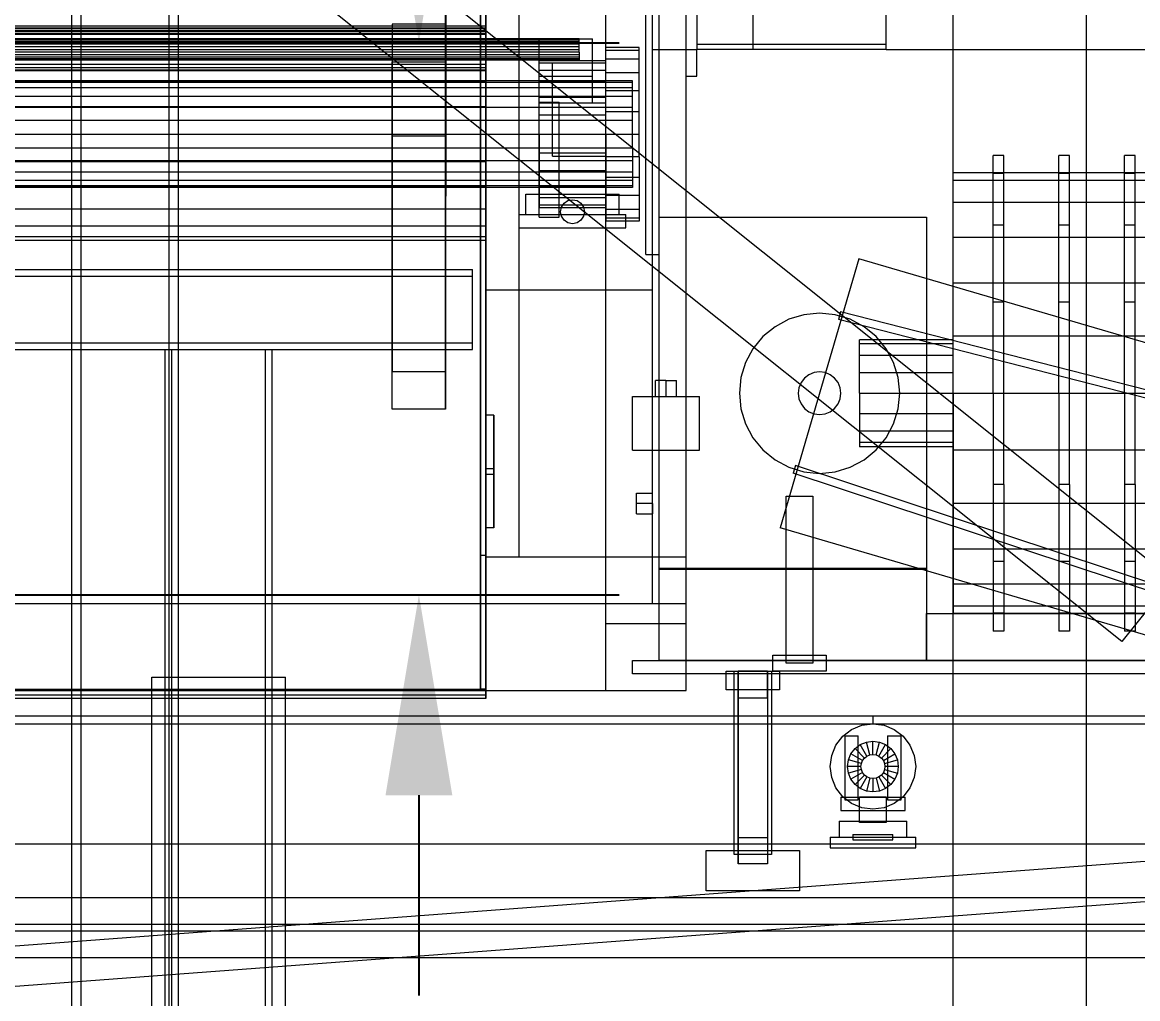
# Model space of a CAD drawing. Header units: millimetres. Extents: x -191664 to 191490, y -197311 to 10263.
# Drawn here: x 903 to 1738, y -31631 to -30900 of the extents above; entities that cross this region are included whole.
import ezdxf

# ---------------------------------------------------------------- set-up
doc = ezdxf.new("R2010")
doc.units = ezdxf.units.MM
for name, color, linetype, lineweight in [('COTAS_USUARIO', 1, 'Continuous', 0), ('frontal_C01', 7, 'Continuous', 0), ('frontal_C04', 7, 'Continuous', 0), ('frontal_secador', 7, 'Continuous', 0), ('frontal_tolva', 7, 'Continuous', 0)]:
    doc.layers.add(name, color=color, linetype=linetype, lineweight=lineweight)
doc.dimstyles.new('PLANTA_100', dxfattribs={"dimtxt": 250, "dimasz": 150, "dimexe": 150, "dimexo": 80, "dimgap": 100, "dimtad": 1, "dimtih": 1, "dimtoh": 1, "dimdec": 1, "dimdsep": 46, "dimcen": 0.09, "dimclrd": 1, "dimclre": 1, "dimclrt": 1, "dimadec": 0, "dimazin": 0, "dimtfac": 1, "dimtdec": 4, "dimtofl": 0, "dimtmove": 0, "dimatfit": 3, "dimfxl": 1, "dimtolj": 1, "dimtzin": 0, "dimarcsym": 0})

# ---------------------------------------------------------------- blocks, each defined once
blk = doc.blocks.new('*D104')
at = {"layer": 'COTAS_USUARIO', "color": 1, "lineweight": -2, "transparency": 16777216}
for p, q in [((1220, -30125), (1220, -29975)), ((100, -30275), (1370, -30275)), ((100, -30730), (1370, -30730)), ((1220, -30880), (1220, -31030))]:
    blk.add_line(p, q, dxfattribs=at)
at = {"layer": 'COTAS_USUARIO', "color": 1, "transparency": 16777216}
for points in [[(1195, -30125), (1245, -30125), (1220, -30275)], [(1195, -30880), (1245, -30880), (1220, -30730)]]:
    blk.add_solid(points, dxfattribs=at)
at = {"layer": 'Defpoints', "color": 0, "transparency": 16777216}
for p in [(20, -30275), (20, -30730), (1220, -30730)]:
    blk.add_point(p, dxfattribs=at)
blk = doc.blocks.new('*D105')
at = {"layer": 'COTAS_USUARIO', "color": 1, "lineweight": -2, "transparency": 16777216}
for p, q in [((1220, -30535), (1220, -30385)), ((100, -30685), (1370, -30685)), ((100, -30730), (1370, -30730)), ((1220, -30880), (1220, -31030))]:
    blk.add_line(p, q, dxfattribs=at)
at = {"layer": 'COTAS_USUARIO', "color": 1, "transparency": 16777216}
for points in [[(1195, -30535), (1245, -30535), (1220, -30685)], [(1195, -30880), (1245, -30880), (1220, -30730)]]:
    blk.add_solid(points, dxfattribs=at)
at = {"layer": 'Defpoints', "color": 0, "transparency": 16777216}
for p in [(20, -30685), (20, -30730), (1220, -30730)]:
    blk.add_point(p, dxfattribs=at)
blk = doc.blocks.new('*D112')
at = {"layer": 'COTAS_USUARIO', "color": 1, "lineweight": -2, "transparency": 16777216}
for p, q in [((1220, -30517.25), (1220, -30367.25)), ((100, -30667.25), (1370, -30667.25)), ((100, -30730), (1370, -30730)), ((1220, -30880), (1220, -31030))]:
    blk.add_line(p, q, dxfattribs=at)
at = {"layer": 'COTAS_USUARIO', "color": 1, "transparency": 16777216}
for points in [[(1195, -30517.25), (1245, -30517.25), (1220, -30667.25)], [(1195, -30880), (1245, -30880), (1220, -30730)]]:
    blk.add_solid(points, dxfattribs=at)
at = {"layer": 'Defpoints', "color": 0, "transparency": 16777216}
for p in [(20, -30667.25), (20, -30730), (1220, -30730)]:
    blk.add_point(p, dxfattribs=at)
blk = doc.blocks.new('*D113')
at = {"layer": 'COTAS_USUARIO', "color": 1, "lineweight": -2, "transparency": 16777216}
for p, q in [((1220, -30517.25), (1220, -30367.25)), ((100, -30667.25), (1370, -30667.25)), ((100, -30730), (1370, -30730)), ((1220, -30880), (1220, -31030))]:
    blk.add_line(p, q, dxfattribs=at)
at = {"layer": 'COTAS_USUARIO', "color": 1, "transparency": 16777216}
for points in [[(1195, -30517.25), (1245, -30517.25), (1220, -30667.25)], [(1195, -30880), (1245, -30880), (1220, -30730)]]:
    blk.add_solid(points, dxfattribs=at)
at = {"layer": 'Defpoints', "color": 0, "transparency": 16777216}
for p in [(20, -30667.25), (20, -30730), (1220, -30730)]:
    blk.add_point(p, dxfattribs=at)
blk = doc.blocks.new('*D114')
at = {"layer": 'COTAS_USUARIO', "color": 1, "lineweight": -2, "transparency": 16777216}
for p, q in [((1200, -30765), (1200, -30615)), ((80, -30915), (1350, -30915)), ((80, -31328.5), (1350, -31328.5)), ((1200, -31478.5), (1200, -31628.5))]:
    blk.add_line(p, q, dxfattribs=at)
at = {"layer": 'COTAS_USUARIO', "color": 1, "transparency": 16777216}
for points in [[(1175, -30765), (1225, -30765), (1200, -30915)], [(1175, -31478.5), (1225, -31478.5), (1200, -31328.5)]]:
    blk.add_solid(points, dxfattribs=at)
at = {"layer": 'Defpoints', "color": 0, "transparency": 16777216}
for p in [(0, -30915), (0, -31328.5), (1200, -31328.5)]:
    blk.add_point(p, dxfattribs=at)

msp = doc.modelspace()

# ---------------------------------------------------------------- linework, layer by layer
at = {"layer": 'frontal_C01', "color": 139, "true_color": 0x354b57}
for p, q in [((940, -31975), (940, -29288.06)), ((947, -31975), (947, -29288.06)), ((1013, -31975), (1013, -29288.06)), ((1020, -31975), (1020, -29288.06))]:
    msp.add_line(p, q, dxfattribs=at)
at = {"layer": 'frontal_C04', "color": 147, "true_color": 0x1f7180}
for p, q in [((1630, -31012.86), (1630, -30999.3)), ((1638, -30999.3), (1630, -30999.3)), ((1638, -31012.86), (1638, -30999.3)), ((1679.17, -31012.86), (1679.17, -30999.3)), ((1687.17, -30999.3), (1679.17, -30999.3)), ((1687.17, -31012.86), (1687.17, -30999.3)), ((1728.33, -31012.86), (1728.33, -30999.3)), ((1736.33, -30999.3), (1728.33, -30999.3)), ((1736.33, -31012.86), (1736.33, -30999.3)), ((1600, -31018.12), (1600, -31012.5)), ((2250, -31012.5), (1600, -31012.5)), ((1600, -31034.61), (1600, -31018.12)), ((2250, -31018.12), (1600, -31018.12)), ((1630, -31051.49), (1630, -31012.86)), ((1638, -31012.86), (1630, -31012.86)), ((1638, -31051.49), (1638, -31012.86)), ((1679.17, -31051.49), (1679.17, -31012.86)), ((1687.17, -31012.86), (1679.17, -31012.86)), ((1687.17, -31051.49), (1687.17, -31012.86)), ((1728.33, -31051.49), (1728.33, -31012.86)), ((1736.33, -31012.86), (1728.33, -31012.86)), ((1736.33, -31051.49), (1736.33, -31012.86)), ((1600, -31060.83), (1600, -31034.61)), ((2250, -31034.61), (1600, -31034.61)), ((1380, -31045.5), (1580, -31045.5)), ((1380, -31309.5), (1380, -31045.5)), ((1580, -31045.5), (1580, -31309.5)), ((1630, -31109.31), (1630, -31051.49)), ((1638, -31051.49), (1630, -31051.49)), ((1638, -31109.31), (1638, -31051.49)), ((1679.17, -31109.31), (1679.17, -31051.49)), ((1687.17, -31051.49), (1679.17, -31051.49)), ((1687.17, -31109.31), (1687.17, -31051.49)), ((1728.33, -31109.31), (1728.33, -31051.49)), ((1736.33, -31051.49), (1728.33, -31051.49)), ((1736.33, -31109.31), (1736.33, -31051.49)), ((1600, -31095), (1600, -31060.83)), ((2250, -31060.83), (1600, -31060.83)), ((1600, -31134.79), (1600, -31095)), ((2250, -31095), (1600, -31095)), ((1630, -31177.5), (1630, -31109.31)), ((1638, -31109.31), (1630, -31109.31)), ((1638, -31177.5), (1638, -31109.31)), ((1679.17, -31177.5), (1679.17, -31109.31)), ((1687.17, -31109.31), (1679.17, -31109.31)), ((1687.17, -31177.5), (1687.17, -31109.31)), ((1728.33, -31177.5), (1728.33, -31109.31)), ((1736.33, -31109.31), (1728.33, -31109.31)), ((1736.33, -31177.5), (1736.33, -31109.31)), ((1600, -31177.5), (1600, -31134.79)), ((2250, -31134.79), (1600, -31134.79)), ((1600, -31177.5), (1600, -31220.21)), ((1600, -31177.5), (2250, -31177.5)), ((1630, -31177.5), (1630, -31245.69)), ((1630, -31177.5), (1638, -31177.5)), ((1638, -31245.69), (1638, -31177.5)), ((1679.17, -31177.5), (1679.17, -31245.69)), ((1679.17, -31177.5), (1687.17, -31177.5)), ((1687.17, -31245.69), (1687.17, -31177.5)), ((1728.33, -31177.5), (1728.33, -31245.69)), ((1728.33, -31177.5), (1736.33, -31177.5)), ((1736.33, -31245.69), (1736.33, -31177.5)), ((1600, -31220.21), (1600, -31260)), ((2250, -31220.21), (1600, -31220.21)), ((1630, -31245.69), (1630, -31303.51)), ((1638, -31245.69), (1630, -31245.69)), ((1638, -31245.69), (1638, -31303.51)), ((1679.17, -31245.69), (1679.17, -31303.51)), ((1687.17, -31245.69), (1679.17, -31245.69)), ((1687.17, -31245.69), (1687.17, -31303.51)), ((1728.33, -31245.69), (1728.33, -31303.51)), ((1736.33, -31245.69), (1728.33, -31245.69)), ((1736.33, -31245.69), (1736.33, -31303.51)), ((1600, -31260), (1600, -31294.17)), ((2250, -31260), (1600, -31260)), ((1600, -31294.17), (1600, -31320.39)), ((2250, -31294.17), (1600, -31294.17)), ((1630, -31303.51), (1630, -31342.14)), ((1638, -31303.51), (1630, -31303.51)), ((1638, -31303.51), (1638, -31342.14)), ((1679.17, -31303.51), (1679.17, -31342.14)), ((1687.17, -31303.51), (1679.17, -31303.51)), ((1687.17, -31303.51), (1687.17, -31342.14)), ((1728.33, -31303.51), (1728.33, -31342.14)), ((1736.33, -31303.51), (1728.33, -31303.51)), ((1736.33, -31303.51), (1736.33, -31342.14)), ((1580, -31309.5), (1380, -31309.5)), ((1600, -31320.39), (1600, -31336.88)), ((2250, -31320.39), (1600, -31320.39)), ((1600, -31336.88), (1600, -31342.5)), ((2250, -31336.88), (1600, -31336.88)), ((2250, -31342.5), (1600, -31342.5)), ((1630, -31342.14), (1630, -31355.7)), ((1638, -31342.14), (1630, -31342.14)), ((1638, -31342.14), (1638, -31355.7)), ((1679.17, -31342.14), (1679.17, -31355.7)), ((1687.17, -31342.14), (1679.17, -31342.14)), ((1687.17, -31342.14), (1687.17, -31355.7)), ((1728.33, -31342.14), (1728.33, -31355.7)), ((1736.33, -31342.14), (1728.33, -31342.14)), ((1736.33, -31342.14), (1736.33, -31355.7)), ((1638, -31355.7), (1630, -31355.7)), ((1687.17, -31355.7), (1679.17, -31355.7)), ((1736.33, -31355.7), (1728.33, -31355.7))]:
    msp.add_line(p, q, dxfattribs=at)
at = {"layer": 'frontal_C04', "color": 33, "true_color": 0xb6a256}
for p, q in [((1529.54, -31076.74), (1470.46, -31278.26)), ((2629.54, -31399.24), (1529.54, -31076.74)), ((2570.46, -31600.76), (1470.46, -31278.26))]:
    msp.add_line(p, q, dxfattribs=at)
at = {"layer": 'frontal_C04', "color": 9, "true_color": 0xbac6cb}
for p, q in [((1488.29, -31118.65), (1477.04, -31122.07)), ((1500, -31117.5), (1488.29, -31118.65)), ((1511.71, -31118.65), (1500, -31117.5)), ((1522.96, -31122.07), (1511.71, -31118.65)), ((1515.6, -31116.46), (1514.12, -31122.28)), ((2625.51, -31400.21), (1515.6, -31116.46)), ((1466.67, -31127.61), (1457.57, -31135.07)), ((1477.04, -31122.07), (1466.67, -31127.61)), ((2624.03, -31406.02), (1514.12, -31122.28)), ((1533.33, -31127.61), (1522.96, -31122.07)), ((1542.43, -31135.07), (1533.33, -31127.61)), ((1457.57, -31135.07), (1450.11, -31144.17)), ((1549.89, -31144.17), (1542.43, -31135.07)), ((1450.11, -31144.17), (1444.57, -31154.54)), ((1555.43, -31154.54), (1549.89, -31144.17)), ((1444.57, -31154.54), (1441.15, -31165.79)), ((1558.85, -31165.79), (1555.43, -31154.54)), ((1495.86, -31162.05), (1492, -31163.64)), ((1500, -31161.5), (1495.86, -31162.05)), ((1504.14, -31162.05), (1500, -31161.5)), ((1508, -31163.64), (1504.14, -31162.05)), ((1441.15, -31165.79), (1440, -31177.5)), ((1486.14, -31169.5), (1484.55, -31173.36)), ((1488.69, -31166.19), (1486.14, -31169.5)), ((1492, -31163.64), (1488.69, -31166.19)), ((1511.31, -31166.19), (1508, -31163.64)), ((1513.86, -31169.5), (1511.31, -31166.19)), ((1515.45, -31173.36), (1513.86, -31169.5)), ((1560, -31177.5), (1558.85, -31165.79)), ((1440, -31177.5), (1441.15, -31189.21)), ((1484.55, -31173.36), (1484, -31177.5)), ((1484, -31177.5), (1484.55, -31181.64)), ((1516, -31177.5), (1515.45, -31173.36)), ((1515.45, -31181.64), (1516, -31177.5)), ((1558.85, -31189.21), (1560, -31177.5)), ((1484.55, -31181.64), (1486.14, -31185.5)), ((1486.14, -31185.5), (1488.69, -31188.81)), ((1511.31, -31188.81), (1513.86, -31185.5)), ((1513.86, -31185.5), (1515.45, -31181.64)), ((1441.15, -31189.21), (1444.57, -31200.46)), ((1488.69, -31188.81), (1492, -31191.36)), ((1492, -31191.36), (1495.86, -31192.95)), ((1495.86, -31192.95), (1500, -31193.5)), ((1500, -31193.5), (1504.14, -31192.95)), ((1504.14, -31192.95), (1508, -31191.36)), ((1508, -31191.36), (1511.31, -31188.81)), ((1555.43, -31200.46), (1558.85, -31189.21)), ((1444.57, -31200.46), (1450.11, -31210.83)), ((1549.89, -31210.83), (1555.43, -31200.46)), ((1450.11, -31210.83), (1457.57, -31219.93)), ((1542.43, -31219.93), (1549.89, -31210.83)), ((1457.57, -31219.93), (1466.67, -31227.39)), ((1533.33, -31227.39), (1542.43, -31219.93)), ((1466.67, -31227.39), (1477.04, -31232.93)), ((1522.96, -31232.93), (1533.33, -31227.39)), ((1477.04, -31232.93), (1488.29, -31236.35)), ((1482.06, -31231.6), (1480.18, -31237.3)), ((2567.59, -31597.77), (1480.18, -31237.3)), ((2569.48, -31592.07), (1482.06, -31231.6)), ((1488.29, -31236.35), (1500, -31237.5)), ((1500, -31237.5), (1511.71, -31236.35)), ((1511.71, -31236.35), (1522.96, -31232.93)), ((1531, -31457), (1531.31, -31454.67)), ((1531.31, -31454.67), (1532.21, -31452.5)), ((1532.21, -31452.5), (1533.64, -31450.64)), ((1533.64, -31450.64), (1535.5, -31449.21)), ((1535.5, -31449.21), (1537.67, -31448.31)), ((1537.67, -31448.31), (1540, -31448)), ((1540, -31448), (1542.33, -31448.31)), ((1542.33, -31448.31), (1544.5, -31449.21)), ((1544.5, -31449.21), (1546.36, -31450.64)), ((1546.36, -31450.64), (1547.79, -31452.5)), ((1547.79, -31452.5), (1548.69, -31454.67)), ((1548.69, -31454.67), (1549, -31457)), ((1531.31, -31459.33), (1531, -31457)), ((1532.21, -31461.5), (1531.31, -31459.33)), ((1533.64, -31463.36), (1532.21, -31461.5)), ((1535.5, -31464.79), (1533.64, -31463.36)), ((1546.36, -31463.36), (1544.5, -31464.79)), ((1547.79, -31461.5), (1546.36, -31463.36)), ((1548.69, -31459.33), (1547.79, -31461.5)), ((1549, -31457), (1548.69, -31459.33)), ((1537.67, -31465.69), (1535.5, -31464.79)), ((1540, -31466), (1537.67, -31465.69)), ((1542.33, -31465.69), (1540, -31466)), ((1544.5, -31464.79), (1542.33, -31465.69))]:
    msp.add_line(p, q, dxfattribs=at)
at = {"layer": 'frontal_C04', "color": 43, "true_color": 0xd6b34e}
for p, q in [((1530, -31140.54), (1530, -31137.5)), ((1600, -31137.5), (1530, -31137.5)), ((1600, -31140.54), (1600, -31137.5)), ((1530, -31149.22), (1530, -31140.54)), ((1600, -31140.54), (1530, -31140.54)), ((1600, -31149.22), (1600, -31140.54)), ((1530, -31162.19), (1530, -31149.22)), ((1600, -31149.22), (1530, -31149.22)), ((1600, -31162.19), (1600, -31149.22)), ((1530, -31177.5), (1530, -31162.19)), ((1600, -31162.19), (1530, -31162.19)), ((1600, -31177.5), (1600, -31162.19)), ((1530, -31177.5), (1530, -31192.81)), ((1530, -31177.5), (1600, -31177.5)), ((1600, -31192.81), (1600, -31177.5)), ((1530, -31192.81), (1530, -31205.78)), ((1600, -31192.81), (1530, -31192.81)), ((1600, -31192.81), (1600, -31205.78)), ((1530, -31205.78), (1530, -31214.46)), ((1600, -31205.78), (1530, -31205.78)), ((1600, -31205.78), (1600, -31214.46)), ((1530, -31214.46), (1530, -31217.5)), ((1600, -31214.46), (1530, -31214.46)), ((1600, -31217.5), (1530, -31217.5)), ((1600, -31214.46), (1600, -31217.5))]:
    msp.add_line(p, q, dxfattribs=at)
at = {"layer": 'frontal_C04', "color": 139, "true_color": 0x354b57}
for p, q in [((1475, -31254.5), (1495, -31254.5)), ((1475, -31379.5), (1475, -31254.5)), ((1495, -31254.5), (1495, -31379.5)), ((1380, -31308.5), (1580, -31308.5)), ((1380, -31377.5), (1380, -31308.5)), ((1580, -31308.5), (1580, -31377.5)), ((1580, -31342.5), (2270, -31342.5)), ((1580, -31377.5), (1580, -31342.5)), ((1360, -31377.5), (2290, -31377.5)), ((1360, -31387.5), (1360, -31377.5)), ((1580, -31377.5), (1380, -31377.5)), ((1465, -31373.5), (1505, -31373.5)), ((1465, -31385.5), (1465, -31373.5)), ((1495, -31379.5), (1475, -31379.5)), ((1505, -31373.5), (1505, -31385.5)), ((2270, -31377.5), (1580, -31377.5)), ((2290, -31387.5), (1360, -31387.5)), ((1430, -31385.5), (1470, -31385.5)), ((1430, -31399.5), (1430, -31385.5)), ((1436, -31385.5), (1464, -31385.5)), ((1436, -31523), (1436, -31385.5)), ((1461, -31385.53), (1439, -31385.53)), ((1439, -31385.53), (1439, -31405.47)), ((1439, -31510.03), (1439, -31385.53)), ((1461, -31405.47), (1461, -31385.53)), ((1461, -31385.53), (1461, -31510.03)), ((1464, -31385.5), (1464, -31523)), ((1505, -31385.5), (1465, -31385.5)), ((1470, -31385.5), (1470, -31399.5)), ((1470, -31399.5), (1430, -31399.5)), ((1439, -31405.47), (1461, -31405.47)), ((1439, -31405.47), (1439, -31529.97)), ((1461, -31405.47), (1461, -31529.97)), ((1519, -31434), (1529, -31434)), ((1519, -31434), (1519, -31482)), ((1529, -31482), (1529, -31434)), ((1551, -31434), (1561, -31434)), ((1551, -31434), (1551, -31482)), ((1561, -31482), (1561, -31434)), ((1516, -31480), (1564, -31480)), ((1516, -31480), (1516, -31490)), ((1550, -31480), (1530, -31480)), ((1530, -31499), (1530, -31480)), ((1550, -31480), (1550, -31499)), ((1564, -31490), (1564, -31480)), ((1519, -31482), (1529, -31482)), ((1551, -31482), (1561, -31482)), ((1516, -31490), (1564, -31490)), ((1514.6, -31498), (1565.4, -31498)), ((1514.6, -31498), (1514.6, -31510)), ((1550, -31499), (1530, -31499)), ((1565.4, -31510), (1565.4, -31498)), ((1439, -31529.97), (1439, -31510.03)), ((1439, -31510.03), (1461, -31510.03)), ((1461, -31510.03), (1461, -31529.97)), ((1508, -31510), (1572, -31510)), ((1508, -31510), (1508, -31518)), ((1514.6, -31510), (1565.4, -31510)), ((1525, -31508), (1555, -31508)), ((1525, -31508), (1525, -31512)), ((1525, -31512), (1555, -31512)), ((1555, -31512), (1555, -31508)), ((1572, -31518), (1572, -31510)), ((648.88, -31610.04), (1848.88, -31520.04)), ((650, -31515), (1850, -31515)), ((1415, -31520), (1485, -31520)), ((1415, -31550), (1415, -31520)), ((1485, -31520), (1485, -31550)), ((1508, -31518), (1572, -31518)), ((1464, -31523), (1436, -31523)), ((1461, -31529.97), (1439, -31529.97)), ((650, -31555), (1850, -31555)), ((651.12, -31639.96), (1851.12, -31549.96)), ((1485, -31550), (1415, -31550)), ((650, -31600), (1850, -31600))]:
    msp.add_line(p, q, dxfattribs=at)
at = {"layer": 'frontal_C04', "color": 139, "true_color": 0x345e4e}
for p, q in [((560, -31419), (1540, -31419)), ((1540, -31419), (1540, -31425)), ((1540, -31419), (2600, -31419)), ((560, -31425), (1540, -31425)), ((1540, -31425), (2600, -31425))]:
    msp.add_line(p, q, dxfattribs=at)
at = {"layer": 'frontal_C04', "color": 252, "true_color": 0x83939a}
for p, q in [((1517.37, -31434.37), (1524, -31429.29)), ((1524, -31429.29), (1531.72, -31426.09)), ((1531.72, -31426.09), (1540, -31425)), ((1540, -31425), (1548.28, -31426.09)), ((1548.28, -31426.09), (1556, -31429.29)), ((1556, -31429.29), (1562.63, -31434.37)), ((1512.29, -31441), (1517.37, -31434.37)), ((1562.63, -31434.37), (1567.71, -31441)), ((1509.09, -31448.72), (1512.29, -31441)), ((1567.71, -31441), (1570.91, -31448.72)), ((1508, -31457), (1509.09, -31448.72)), ((1570.91, -31448.72), (1572, -31457)), ((1509.09, -31465.28), (1508, -31457)), ((1572, -31457), (1570.91, -31465.28)), ((1512.29, -31473), (1509.09, -31465.28)), ((1570.91, -31465.28), (1567.71, -31473)), ((1517.37, -31479.63), (1512.29, -31473)), ((1524, -31484.71), (1517.37, -31479.63)), ((1562.63, -31479.63), (1556, -31484.71)), ((1567.71, -31473), (1562.63, -31479.63)), ((1531.72, -31487.91), (1524, -31484.71)), ((1540, -31489), (1531.72, -31487.91)), ((1548.28, -31487.91), (1540, -31489)), ((1556, -31484.71), (1548.28, -31487.91))]:
    msp.add_line(p, q, dxfattribs=at)
at = {"layer": 'frontal_C04', "color": 155, "true_color": 0x617580}
for p, q in [((1535.08, -31438.65), (1540, -31438)), ((1540, -31448), (1540, -31438)), ((1540, -31438), (1544.92, -31438.65)), ((1523.55, -31447.5), (1526.56, -31443.56)), ((1526.56, -31443.56), (1530.5, -31440.55)), ((1533.64, -31450.64), (1526.56, -31443.56)), ((1530.5, -31440.55), (1535.08, -31438.65)), ((1535.5, -31449.21), (1530.5, -31440.55)), ((1537.67, -31448.31), (1535.08, -31438.65)), ((1542.33, -31448.31), (1544.92, -31438.65)), ((1544.5, -31449.21), (1549.5, -31440.55)), ((1544.92, -31438.65), (1549.5, -31440.55)), ((1546.36, -31450.64), (1553.44, -31443.56)), ((1549.5, -31440.55), (1553.44, -31443.56)), ((1553.44, -31443.56), (1556.45, -31447.5)), ((1521, -31457), (1521.65, -31452.08)), ((1521.65, -31452.08), (1523.55, -31447.5)), ((1531.31, -31454.67), (1521.65, -31452.08)), ((1532.21, -31452.5), (1523.55, -31447.5)), ((1547.79, -31452.5), (1556.45, -31447.5)), ((1548.69, -31454.67), (1558.35, -31452.08)), ((1556.45, -31447.5), (1558.35, -31452.08)), ((1558.35, -31452.08), (1559, -31457)), ((1531, -31457), (1521, -31457)), ((1521.65, -31461.92), (1521, -31457)), ((1531.31, -31459.33), (1521.65, -31461.92)), ((1523.55, -31466.5), (1521.65, -31461.92)), ((1532.21, -31461.5), (1523.55, -31466.5)), ((1533.64, -31463.36), (1526.56, -31470.44)), ((1546.36, -31463.36), (1553.44, -31470.44)), ((1547.79, -31461.5), (1556.45, -31466.5)), ((1548.69, -31459.33), (1558.35, -31461.92)), ((1559, -31457), (1549, -31457)), ((1558.35, -31461.92), (1556.45, -31466.5)), ((1559, -31457), (1558.35, -31461.92)), ((1526.56, -31470.44), (1523.55, -31466.5)), ((1530.5, -31473.45), (1526.56, -31470.44)), ((1535.5, -31464.79), (1530.5, -31473.45)), ((1537.67, -31465.69), (1535.08, -31475.35)), ((1540, -31466), (1540, -31476)), ((1542.33, -31465.69), (1544.92, -31475.35)), ((1544.5, -31464.79), (1549.5, -31473.45)), ((1553.44, -31470.44), (1549.5, -31473.45)), ((1556.45, -31466.5), (1553.44, -31470.44)), ((1535.08, -31475.35), (1530.5, -31473.45)), ((1540, -31476), (1535.08, -31475.35)), ((1544.92, -31475.35), (1540, -31476)), ((1549.5, -31473.45), (1544.92, -31475.35))]:
    msp.add_line(p, q, dxfattribs=at)
at = {"layer": 'frontal_C04', "color": 251, "true_color": 0x586d65}
for p, q in [((-1750, -31575), (2600, -31575)), ((-1750, -31580), (2600, -31580))]:
    msp.add_line(p, q, dxfattribs=at)
at = {"layer": 'frontal_secador', "color": 253, "true_color": 0xa6b3ba}
for p, q in [((1600, -31975), (1600, -29010)), ((1700, -31975), (1700, -29010)), ((1400, -30920), (1400, -30650)), ((1400, -30920), (1408, -30920)), ((1400, -30940), (1400, -30920)), ((1408, -30940), (1408, -30920)), ((1400, -30940), (1408, -30940))]:
    msp.add_line(p, q, dxfattribs=at)
at = {"layer": 'frontal_secador', "color": 254, "true_color": 0xd8e0dc}
for p, q in [((1375, -31335), (1375, -29065)), ((1400, -31335), (1400, -29065)), ((1375, -31335), (1400, -31335))]:
    msp.add_line(p, q, dxfattribs=at)
at = {"layer": 'frontal_secador', "color": 251, "true_color": 0x536a64}
for p, q in [((1340, -31350), (1340, -29100)), ((1400, -31350), (1400, -29100)), ((1340, -31300), (1400, -31300)), ((1340, -31400), (1340, -31300)), ((1400, -31400), (1400, -31300)), ((1340, -31350), (1400, -31350)), ((1000, -31390), (1100, -31390)), ((1000, -31980), (1000, -31390)), ((1100, -31980), (1100, -31390)), ((1340, -31400), (1400, -31400))]:
    msp.add_line(p, q, dxfattribs=at)
at = {"layer": 'frontal_secador', "color": 252, "true_color": 0x798e91}
for q in [(1550, -30320), (2250, -30920)]:
    msp.add_line((1550, -30920), q, dxfattribs=at)
at = {"layer": 'frontal_secador', "color": 253, "true_color": 0x8d9da5}
for p, q in [((1408, -30650), (1408, -30920)), ((1450, -30650), (1450, -30920)), ((1246, -31299), (1246, -30794)), ((1250, -30794), (1250, -31299)), ((1246, -30894), (1246, -31399)), ((1250, -30902.49), (-1250, -30902.49)), ((1250, -31403.24), (1250, -30902.49)), ((1250, -30908.14), (1250, -30902.49)), ((-1250, -30908.14), (1250, -30908.14)), ((1250, -30908.14), (1250, -31406.07)), ((1408, -30916), (1450, -30916)), ((1408, -30916), (1408, -30920)), ((1450, -30920), (1408, -30920)), ((1450, -30916), (1550, -30916)), ((1450, -30916), (1450, -30920)), ((1550, -30920), (1450, -30920)), ((1550, -30920), (1550, -30916)), ((1250, -31234), (1250, -31194)), ((1250, -31194), (1250, -31238.14)), ((1256, -31194), (1250, -31194)), ((1256, -31194), (1256, -31234)), ((1256, -31238.14), (1256, -31194)), ((1250, -31278.14), (1250, -31234)), ((1256, -31234), (1250, -31234)), ((1256, -31234), (1256, -31278.14)), ((1250, -31238.14), (1250, -31278.14)), ((1250, -31238.14), (1256, -31238.14)), ((1256, -31278.14), (1256, -31238.14)), ((1256, -31278.14), (1250, -31278.14)), ((1246, -31399), (1246, -31299)), ((1250, -31299), (1246, -31299)), ((1250, -31299), (1250, -31399)), ((-1250, -31403.24), (1250, -31403.24)), ((1250, -31399), (1246, -31399)), ((1250, -31406.07), (1250, -31403.24)), ((1250, -31406.07), (-1250, -31406.07))]:
    msp.add_line(p, q, dxfattribs=at)
at = {"layer": 'frontal_secador', "color": 252, "true_color": 0x7d929c}
for p, q in [((1250, -31300), (1250, -30825)), ((1275, -31300), (1275, -30825)), ((1250, -31300), (1275, -31300))]:
    msp.add_line(p, q, dxfattribs=at)
at = {"layer": 'frontal_secador', "color": 9, "true_color": 0xc6ccbd}
for p, q in [((1250, -31399), (1250, -30894)), ((1250, -30902.49), (1250, -30894)), ((-1250, -31399), (1250, -31399)), ((1250, -31403.24), (1250, -31399))]:
    msp.add_line(p, q, dxfattribs=at)
at = {"layer": 'frontal_secador', "color": 33, "true_color": 0xb7a252}
for p, q in [((1370, -31073.5), (1370, -30893.5)), ((1380, -31073.5), (1380, -30893.5)), ((1370, -31073.5), (1380, -31073.5))]:
    msp.add_line(p, q, dxfattribs=at)
at = {"layer": 'frontal_secador', "color": 147, "true_color": 0x536c78}
for p, q in [((1180, -30901.07), (1180, -31161.07)), ((1220, -30901.07), (1180, -30901.07)), ((1180, -30901.07), (1180, -30929.36)), ((1220, -31161.07), (1220, -30901.07)), ((1220, -30929.36), (1220, -30901.07)), ((1180, -31189.36), (1180, -30929.36)), ((1180, -30929.36), (1220, -30929.36)), ((1220, -30929.36), (1220, -31189.36)), ((-1240, -31084.71), (1240, -31084.71)), ((1240, -31089.71), (1240, -31084.71)), ((-1240, -31089.71), (1240, -31089.71)), ((1240, -31139.71), (1240, -31089.71)), ((-1240, -31139.71), (1240, -31139.71)), ((-1240, -31144.71), (1240, -31144.71)), ((1010, -31144.71), (1015, -31144.71)), ((1010, -31988), (1010, -31144.71)), ((1015, -31988), (1015, -31144.71)), ((1015, -31144.71), (1085, -31144.71)), ((1085, -31144.71), (1090, -31144.71)), ((1085, -31988), (1085, -31144.71)), ((1090, -31988), (1090, -31144.71)), ((1240, -31144.71), (1240, -31139.71)), ((1180, -31161.07), (1220, -31161.07)), ((1180, -31189.36), (1180, -31161.07)), ((1220, -31189.36), (1220, -31161.07)), ((1220, -31189.36), (1180, -31189.36))]:
    msp.add_line(p, q, dxfattribs=at)
at = {"layer": 'frontal_secador', "color": 253, "true_color": 0xa4b0b5}
for p, q in [((1320, -30912), (-1320, -30912)), ((1320, -30912.27), (-1320, -30912.27)), ((1250, -30904), (-1250, -30904)), ((1250, -30904.55), (-1250, -30904.55)), ((1250, -30906.14), (-1250, -30906.14)), ((1250, -30906.71), (-1250, -30906.71)), ((1250, -30908.69), (-1250, -30908.69)), ((1250, -30912), (-1250, -30912)), ((1250, -30906.71), (1250, -30904)), ((1250, -30904.55), (1250, -30904)), ((1250, -30906.14), (1250, -30904.55)), ((1250, -30908.69), (1250, -30906.14)), ((1250, -30914.65), (1250, -30906.71)), ((1250, -30912), (1250, -30908.69)), ((1250, -30915.86), (1250, -30912)), ((1320, -30912.27), (1320, -30912)), ((1320, -30913.07), (1320, -30912.27)), ((1320, -30913.07), (-1320, -30913.07)), ((1320, -30914.34), (-1320, -30914.34)), ((1320, -30916), (-1320, -30916)), ((1320, -30917.93), (-1320, -30917.93)), ((-1320, -30920), (1320, -30920)), ((1250, -30914.65), (-1250, -30914.65)), ((1250, -30915.86), (-1250, -30915.86)), ((-1250, -30920), (1250, -30920)), ((1250, -30927.29), (1250, -30914.65)), ((1250, -30920), (1250, -30915.86)), ((1250, -30924.14), (1250, -30920)), ((1320, -30914.34), (1320, -30913.07)), ((1320, -30916), (1320, -30914.34)), ((1320, -30917.93), (1320, -30916)), ((1320, -30920), (1320, -30917.93)), ((1320, -30922.07), (1320, -30920)), ((1320, -30922.07), (-1320, -30922.07)), ((1320, -30924), (-1320, -30924)), ((1320, -30925.66), (-1320, -30925.66)), ((1320, -30926.93), (-1320, -30926.93)), ((1320, -30927.73), (-1320, -30927.73)), ((1320, -30928), (-1320, -30928)), ((1250, -30924.14), (-1250, -30924.14)), ((1250, -30927.29), (-1250, -30927.29)), ((1250, -30928), (-1250, -30928)), ((1250, -30924.14), (1250, -30928)), ((1250, -30943.75), (1250, -30927.29)), ((1250, -30928), (1250, -30931.31)), ((1290, -30930.37), (1290, -30928.5)), ((1340, -30928.5), (1290, -30928.5)), ((1320, -30922.07), (1320, -30924)), ((1320, -30924), (1320, -30925.66)), ((1320, -30925.66), (1320, -30926.93)), ((1320, -30926.93), (1320, -30927.73)), ((1320, -30927.73), (1320, -30928)), ((1340, -30930.37), (1340, -30928.5)), ((1250, -30931.31), (-1250, -30931.31)), ((1250, -30933.86), (-1250, -30933.86)), ((1250, -30935.45), (-1250, -30935.45)), ((1250, -30936), (-1250, -30936)), ((1250, -30931.31), (1250, -30933.86)), ((1250, -30933.86), (1250, -30935.45)), ((1250, -30935.45), (1250, -30936)), ((1290, -30935.87), (1290, -30930.37)), ((1340, -30930.37), (1290, -30930.37)), ((1290, -30944.61), (1290, -30935.87)), ((1340, -30935.87), (1290, -30935.87)), ((1340, -30935.87), (1340, -30930.37)), ((1340, -30944.61), (1340, -30935.87)), ((1360, -30943.5), (-1360, -30943.5)), ((1360, -30944.86), (-1360, -30944.86)), ((1250, -30943.75), (-1250, -30943.75)), ((1250, -30962.92), (1250, -30943.75)), ((1290, -30956), (1290, -30944.61)), ((1340, -30944.61), (1290, -30944.61)), ((1340, -30956), (1340, -30944.61)), ((1360, -30944.86), (1360, -30943.5)), ((1360, -30948.86), (1360, -30944.86)), ((1360, -30948.86), (-1360, -30948.86)), ((1360, -30955.22), (1360, -30948.86)), ((1360, -30955.22), (-1360, -30955.22)), ((1290, -30969.26), (1290, -30956)), ((1340, -30956), (1290, -30956)), ((1340, -30969.26), (1340, -30956)), ((1360, -30963.5), (1360, -30955.22)), ((1360, -30963.5), (-1360, -30963.5)), ((1250, -30962.92), (-1250, -30962.92)), ((1250, -30983.5), (1250, -30962.92)), ((1290, -30983.5), (1290, -30969.26)), ((1340, -30969.26), (1290, -30969.26)), ((1340, -30983.5), (1340, -30969.26)), ((1360, -30973.15), (1360, -30963.5)), ((1360, -30973.15), (-1360, -30973.15)), ((1360, -30983.5), (1360, -30973.15)), ((-1360, -30983.5), (1360, -30983.5)), ((-1250, -30983.5), (1250, -30983.5)), ((1250, -31004.08), (1250, -30983.5)), ((1290, -30983.5), (1290, -30997.74)), ((1290, -30983.5), (1340, -30983.5)), ((1340, -30997.74), (1340, -30983.5)), ((1360, -30993.85), (1360, -30983.5)), ((1360, -30993.85), (-1360, -30993.85)), ((1360, -30993.85), (1360, -31003.5)), ((1360, -31003.5), (-1360, -31003.5)), ((1250, -31004.08), (-1250, -31004.08)), ((1250, -31004.08), (1250, -31023.25)), ((1290, -30997.74), (1290, -31011)), ((1340, -30997.74), (1290, -30997.74)), ((1340, -30997.74), (1340, -31011)), ((1360, -31003.5), (1360, -31011.78)), ((1360, -31011.78), (-1360, -31011.78)), ((1290, -31011), (1290, -31022.39)), ((1340, -31011), (1290, -31011)), ((1340, -31011), (1340, -31022.39)), ((1360, -31011.78), (1360, -31018.14)), ((1360, -31018.14), (-1360, -31018.14)), ((1360, -31018.14), (1360, -31022.14)), ((1360, -31022.14), (-1360, -31022.14)), ((1360, -31023.5), (-1360, -31023.5)), ((1250, -31023.25), (-1250, -31023.25)), ((1250, -31023.25), (1250, -31039.71)), ((1290, -31022.39), (1290, -31031.13)), ((1340, -31022.39), (1290, -31022.39)), ((1340, -31022.39), (1340, -31031.13)), ((1360, -31022.14), (1360, -31023.5)), ((1290, -31031.13), (1290, -31036.63)), ((1340, -31031.13), (1290, -31031.13)), ((1290, -31036.63), (1290, -31038.5)), ((1340, -31036.63), (1290, -31036.63)), ((1340, -31031.13), (1340, -31036.63)), ((1340, -31036.63), (1340, -31038.5)), ((1250, -31039.71), (-1250, -31039.71)), ((1250, -31039.71), (1250, -31052.35)), ((1340, -31038.5), (1290, -31038.5)), ((1250, -31052.35), (-1250, -31052.35)), ((1250, -31052.35), (1250, -31060.29)), ((1250, -31060.29), (-1250, -31060.29)), ((1250, -31060.29), (1250, -31063)), ((1250, -31063), (-1250, -31063))]:
    msp.add_line(p, q, dxfattribs=at)
at = {"layer": 'frontal_secador', "color": 8, "true_color": 0x617680}
for p, q in [((1290, -30912), (1330, -30912)), ((1290, -30940), (1290, -30912)), ((1330, -30940), (1330, -30912)), ((1300, -30930), (1340, -30930)), ((1300, -30960), (1300, -30930)), ((1340, -30960), (1340, -30930)), ((1290, -30940), (1330, -30940)), ((1290, -30960), (1290, -30940)), ((1330, -30960), (1330, -30940)), ((1290, -30959.5), (1305, -30959.5)), ((1290, -31045.5), (1290, -30959.5)), ((1290, -30960), (1330, -30960)), ((1300, -30960), (1340, -30960)), ((1300, -31000), (1300, -30960)), ((1305, -31045.5), (1305, -30959.5)), ((1340, -31000), (1340, -30960)), ((1300, -31000), (1340, -31000)), ((1280, -31028.5), (1350, -31028.5)), ((1280, -31043.5), (1280, -31028.5)), ((1350, -31043.5), (1350, -31028.5)), ((1275, -31043.5), (1355, -31043.5)), ((1275, -31053.5), (1275, -31043.5)), ((1280, -31043.5), (1350, -31043.5)), ((1290, -31045.5), (1305, -31045.5)), ((1355, -31053.5), (1355, -31043.5)), ((1275, -31053.5), (1355, -31053.5))]:
    msp.add_line(p, q, dxfattribs=at)
at = {"layer": 'frontal_secador', "color": 55, "true_color": 0xb2a258}
for p, q in [((1340, -30920.71), (1340, -30918.5)), ((1365, -30918.5), (1340, -30918.5)), ((1365, -30920.71), (1365, -30918.5)), ((1340, -30927.21), (1340, -30920.71)), ((1365, -30920.71), (1340, -30920.71)), ((1340, -30937.54), (1340, -30927.21)), ((1365, -30927.21), (1340, -30927.21)), ((1365, -30927.21), (1365, -30920.71)), ((1365, -30937.54), (1365, -30927.21)), ((1340, -30951), (1340, -30937.54)), ((1365, -30937.54), (1340, -30937.54)), ((1365, -30951), (1365, -30937.54)), ((1340, -30966.68), (1340, -30951)), ((1365, -30951), (1340, -30951)), ((1365, -30966.68), (1365, -30951)), ((1340, -30983.5), (1340, -30966.68)), ((1365, -30966.68), (1340, -30966.68)), ((1365, -30983.5), (1365, -30966.68)), ((1340, -30983.5), (1340, -31000.32)), ((1340, -30983.5), (1365, -30983.5)), ((1365, -31000.32), (1365, -30983.5)), ((1340, -31000.32), (1340, -31016)), ((1365, -31000.32), (1340, -31000.32)), ((1365, -31000.32), (1365, -31016)), ((1340, -31016), (1340, -31029.46)), ((1365, -31016), (1340, -31016)), ((1365, -31016), (1365, -31029.46)), ((1340, -31029.46), (1340, -31039.79)), ((1365, -31029.46), (1340, -31029.46)), ((1365, -31029.46), (1365, -31039.79)), ((1340, -31039.79), (1340, -31046.29)), ((1365, -31039.79), (1340, -31039.79)), ((1365, -31039.79), (1365, -31046.29)), ((1340, -31046.29), (1340, -31048.5)), ((1365, -31046.29), (1340, -31046.29)), ((1365, -31048.5), (1340, -31048.5)), ((1365, -31046.29), (1365, -31048.5))]:
    msp.add_line(p, q, dxfattribs=at)
at = {"layer": 'frontal_secador', "color": 253, "true_color": 0x9fadb2}
for p, q in [((1375, -30920), (1400, -30920)), ((1375, -31335), (1375, -30920)), ((1400, -31335), (1400, -30920))]:
    msp.add_line(p, q, dxfattribs=at)
at = {"layer": 'frontal_secador', "color": 8, "true_color": 0x6e8590}
for p, q in [((1180, -31084.71), (1180, -30984.71)), ((1180, -30984.71), (1220, -30984.71)), ((1220, -31084.71), (1220, -30984.71)), ((1180, -31084.71), (1220, -31084.71))]:
    msp.add_line(p, q, dxfattribs=at)
at = {"layer": 'frontal_secador', "color": 9, "true_color": 0xb2bdc0}
for p, q in [((1306.69, -31038.06), (1308.64, -31035.14)), ((1308.64, -31035.14), (1311.56, -31033.19)), ((1311.56, -31033.19), (1315, -31032.5)), ((1315, -31032.5), (1318.44, -31033.19)), ((1318.44, -31033.19), (1321.36, -31035.14)), ((1321.36, -31035.14), (1323.31, -31038.06)), ((1306, -31041.5), (1306.69, -31038.06)), ((1306.69, -31044.94), (1306, -31041.5)), ((1308.64, -31047.86), (1306.69, -31044.94)), ((1323.31, -31044.94), (1321.36, -31047.86)), ((1323.31, -31038.06), (1324, -31041.5)), ((1324, -31041.5), (1323.31, -31044.94)), ((1311.56, -31049.81), (1308.64, -31047.86)), ((1315, -31050.5), (1311.56, -31049.81)), ((1318.44, -31049.81), (1315, -31050.5)), ((1321.36, -31047.86), (1318.44, -31049.81))]:
    msp.add_line(p, q, dxfattribs=at)
at = {"layer": 'frontal_secador', "color": 9, "true_color": 0xb8c6c1}
for p, q in [((1250, -31100), (1375, -31100)), ((1250, -31300), (1250, -31100)), ((1375, -31300), (1375, -31100)), ((1250, -31300), (1375, -31300)), ((-1400, -31335), (1400, -31335)), ((-1375, -31335), (1375, -31335)), ((1400, -31400), (1400, -31335)), ((-1400, -31400), (1400, -31400))]:
    msp.add_line(p, q, dxfattribs=at)
at = {"layer": 'frontal_secador', "color": 43, "true_color": 0xe7bf45}
for p, q in [((1385, -31168), (1377.21, -31168)), ((1377.21, -31180), (1377.21, -31168)), ((1385, -31168), (1392.79, -31168)), ((1385, -31168), (1385, -31180)), ((1392.79, -31180), (1392.79, -31168)), ((1377.21, -31180), (1385, -31180)), ((1385, -31180), (1392.79, -31180)), ((1363, -31260), (1363, -31252.21)), ((1363, -31252.21), (1375, -31252.21)), ((1375, -31260), (1375, -31252.21)), ((1363, -31267.79), (1363, -31260)), ((1375, -31260), (1363, -31260)), ((1375, -31260), (1375, -31267.79)), ((1363, -31267.79), (1375, -31267.79))]:
    msp.add_line(p, q, dxfattribs=at)
at = {"layer": 'frontal_secador', "color": 142, "true_color": 0x159eb4}
for p, q in [((1360, -31180), (1410, -31180)), ((1360, -31220), (1360, -31180)), ((1410, -31220), (1410, -31180)), ((1360, -31220), (1410, -31220))]:
    msp.add_line(p, q, dxfattribs=at)
at = {"layer": 'frontal_tolva', "color": 156, "true_color": 0x164b78}
for p, q in [((1763.73, -31316.57), (716.73, -30479.57)), ((1726.27, -31363.43), (679.27, -30526.43)), ((1763.73, -31316.57), (1726.27, -31363.43))]:
    msp.add_line(p, q, dxfattribs=at)

# ---------------------------------------------------------------- dimensions: what is measured, and where the dimension line sits
at = {"layer": 'COTAS_USUARIO'}
for p1, p2, picture, middle in [((20, -30275), (20, -30730), '*D104', (1220, -30502.5)), ((20, -30667.25), (20, -30730), '*D112', (1220, -30698.625)), ((20, -30667.25), (20, -30730), '*D113', (1220, -30698.625)), ((20, -30685), (20, -30730), '*D105', (1220, -30707.5)), ((0, -30915), (0, -31328.5), '*D114', (1200, -31121.75))]:
    dim = msp.add_aligned_dim(p1=p1, p2=p2, distance=1200, dimstyle='PLANTA_100', dxfattribs=at)
    dim.commit()
    dim.dimension.update_dxf_attribs({"geometry": picture, "text_midpoint": middle})

doc.saveas('drawing.dxf')
